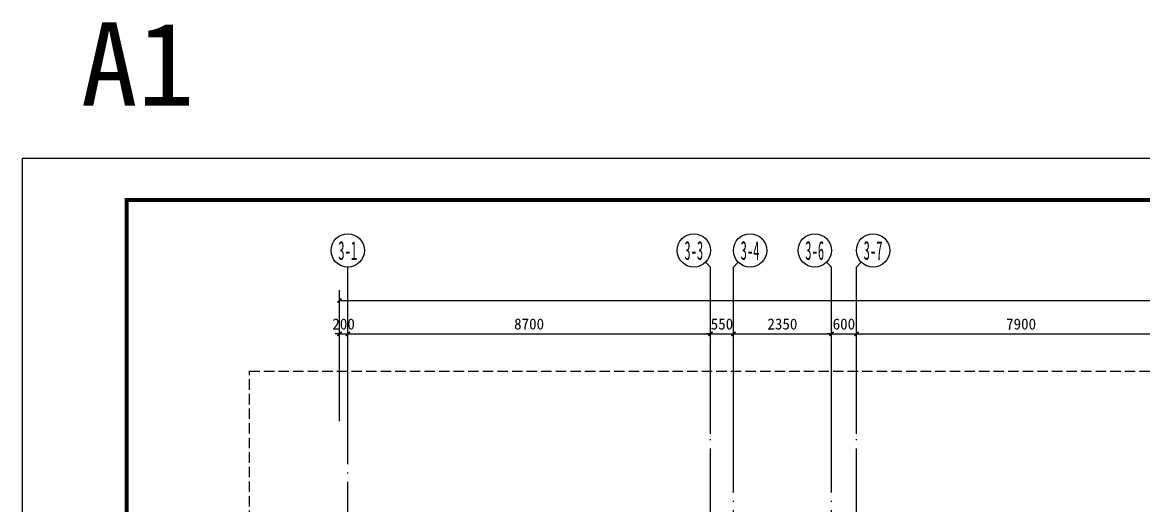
# Model space of a CAD drawing. Extents: x -46233 to 84150, y 109350 to 390860.
# Drawn here: x 0 to 26891, y 379267 to 390860 of the extents above; entities that cross this region are included whole.
import ezdxf
from ezdxf.enums import TextEntityAlignment as Align

# ---------------------------------------------------------------- set-up
doc = ezdxf.new("R2010")
doc.units = 0
doc.header["$LTSCALE"] = 1000
doc.header["$MEASUREMENT"] = 0
doc.linetypes.add('3#-轴线$1$DOTE', pattern=[2.42, 2, -0.2, 0.02, -0.2])
doc.linetypes.add('DASH', pattern=[0.35, 0.25, -0.1])
doc.layers.get('Defpoints').update_dxf_attribs({"color": 4, "linetype": 'DASH'})
for name, color, linetype in [('3#-轴号$0$A-ANNO-AXIS-CIRC', 3, 'Continuous'), ('3#-轴号$0$A-ANNO-AXIS-TEXT', 7, 'Continuous'), ('3#-轴号$0$A-ANNO-DIMS', 3, 'Continuous'), ('3#-轴线$1$A-ANNO-DOTE', 10, '3#-轴线$1$DOTE'), ('A-ANNO-DIMS', 3, 'Continuous'), ('A1-无手签$0$A-ANNO-TTLB', 7, 'Continuous'), ('AXIS_TEXT', 7, 'Continuous')]:
    doc.layers.add(name, color=color, linetype=linetype)
doc.styles.add('3#-轴号$0$_TCH_AXIS', font='')
doc.styles.add('3#-轴号$0$_TCH_DIM_T3', font='')
doc.styles.add('_TCH_DIM_T3', font='')
doc.styles.add('A1-无手签$0$黑体', font='simhei.ttf')
doc.styles.add('COMPLEX', font='COMPLEX')
doc.styles.get('3#-轴号$0$_TCH_AXIS').set_extended_font_data('SimSun')
doc.styles.get('3#-轴号$0$_TCH_DIM_T3').set_extended_font_data('SimSun')
doc.styles.get('_TCH_DIM_T3').set_extended_font_data('SimSun')
doc.dimstyles.new('3#-轴号$0$_TCH_ARCH&&100', dxfattribs={"dimtxt": 264.345992, "dimasz": 100, "dimexe": 250, "dimexo": 300, "dimgap": 100, "dimtad": 1, "dimdec": 0, "dimzin": 0, "dimdsep": 46, "dimtxsty": '3#-轴号$0$_TCH_DIM_T3', "dimblk": '3#-轴号$0$_ArchTick', "dimcen": 0.09, "dimclrt": 7, "dimazin": 2, "dimtfac": 1, "dimtdec": 0, "dimtix": 1, "dimtmove": 2, "dimatfit": 3, "dimfxl": 100, "dimtolj": 1, "dimtzin": 0, "dimarcsym": 0})
doc.dimstyles.new('_TCH_ARCH&&100', dxfattribs={"dimtxt": 264.345992, "dimasz": 100, "dimexe": 250, "dimexo": 300, "dimgap": 100, "dimtad": 1, "dimdec": 0, "dimzin": 0, "dimdsep": 46, "dimtxsty": '_TCH_DIM_T3', "dimblk": 'ARCHTICK', "dimcen": 0.09, "dimclrt": 7, "dimazin": 2, "dimtfac": 1, "dimtdec": 0, "dimtix": 1, "dimtmove": 2, "dimatfit": 3, "dimfxl": 100, "dimtolj": 1, "dimtzin": 0, "dimarcsym": 0})

# ---------------------------------------------------------------- blocks, each defined once
blk = doc.blocks.new('3#-轴线')
at = {"layer": '3#-轴线$1$A-ANNO-DOTE'}
for points in [[(0, -16100), (0, 5500)], [(8700, -3200), (8700, 5500)], [(9250, -7100), (9250, 5500)], [(11600, -7100), (11600, 5500)], [(12200, -3200), (12200, 5500)]]:
    blk.add_lwpolyline(points, dxfattribs=at)
blk = doc.blocks.new('_AXISO')
blk.add_circle((0, 0), 0.5)
at = {"layer": 'AXIS_TEXT', "style": 'COMPLEX', "width": 1.041667}
blk.add_attdef('A', text='', height=0.56, dxfattribs=at).set_placement((-0.25, -0.28), (0.25, -0.28), align=Align.FIT)
blk = doc.blocks.new('3#-轴号$0$_ArchTick')
at = {"color": 0, "linetype": 'ByBlock', "const_width": 0.4}
blk.add_lwpolyline([(-0.5, -0.5), (0.5, 0.5)], dxfattribs=at)
blk = doc.blocks.new('*D817')
at = {"layer": '3#-轴号$0$A-ANNO-DIMS', "color": 0, "lineweight": -2, "transparency": 16777216}
for p, q in [((0, 4889), (0, 5639)), ((0, 5389), (8700, 5389)), ((8700, 4889), (8700, 5639))]:
    blk.add_line(p, q, dxfattribs=at)
at = {"layer": 'Defpoints', "color": 0, "transparency": 16777216}
for p in [(8700, 5389), (0, 4589), (8700, 4589)]:
    blk.add_point(p, dxfattribs=at)
at = {"layer": '3#-轴号$0$A-ANNO-DIMS', "color": 0, "lineweight": -2, "transparency": 16777216, "xscale": 100, "yscale": 100, "zscale": 100, "rotation": 180}
blk.add_blockref('3#-轴号$0$_ArchTick', (0, 5389), dxfattribs=at)
at = {"layer": '3#-轴号$0$A-ANNO-DIMS', "color": 0, "lineweight": -2, "transparency": 16777216, "xscale": 100, "yscale": 100, "zscale": 100}
blk.add_blockref('3#-轴号$0$_ArchTick', (8700, 5389), dxfattribs=at)
at = {"layer": '3#-轴号$0$A-ANNO-DIMS', "color": 7, "transparency": 16777216, "insert": (4350, 5622), "char_height": 264.3, "attachment_point": 5, "style": '3#-轴号$0$_TCH_DIM_T3'}
blk.add_mtext('\\A1;8700', dxfattribs=at)
blk = doc.blocks.new('*D818')
at = {"layer": '3#-轴号$0$A-ANNO-DIMS', "color": 0, "lineweight": -2, "transparency": 16777216}
for p, q in [((8700, 5389), (8600, 5389)), ((8700, 4889), (8700, 5639)), ((8700, 5389), (9250, 5389)), ((9250, 4889), (9250, 5639)), ((9250, 5389), (9350, 5389))]:
    blk.add_line(p, q, dxfattribs=at)
at = {"layer": 'Defpoints', "color": 0, "transparency": 16777216}
for p in [(9250, 5389), (8700, 4589), (9250, 4589)]:
    blk.add_point(p, dxfattribs=at)
at = {"layer": '3#-轴号$0$A-ANNO-DIMS', "color": 0, "lineweight": -2, "transparency": 16777216, "xscale": 100, "yscale": 100, "zscale": 100}
blk.add_blockref('3#-轴号$0$_ArchTick', (8700, 5389), dxfattribs=at)
at = {"layer": '3#-轴号$0$A-ANNO-DIMS', "color": 0, "lineweight": -2, "transparency": 16777216, "xscale": 100, "yscale": 100, "zscale": 100, "rotation": 180}
blk.add_blockref('3#-轴号$0$_ArchTick', (9250, 5389), dxfattribs=at)
at = {"layer": '3#-轴号$0$A-ANNO-DIMS', "color": 7, "transparency": 16777216, "insert": (8975, 5622), "char_height": 264.3, "attachment_point": 5, "style": '3#-轴号$0$_TCH_DIM_T3'}
blk.add_mtext('\\A1;550', dxfattribs=at)
blk = doc.blocks.new('*D819')
at = {"layer": '3#-轴号$0$A-ANNO-DIMS', "color": 0, "lineweight": -2, "transparency": 16777216}
for p, q in [((9250, 4889), (9250, 5639)), ((9250, 5389), (11600, 5389)), ((11600, 4889), (11600, 5639))]:
    blk.add_line(p, q, dxfattribs=at)
at = {"layer": 'Defpoints', "color": 0, "transparency": 16777216}
for p in [(11600, 5389), (9250, 4589), (11600, 4589)]:
    blk.add_point(p, dxfattribs=at)
at = {"layer": '3#-轴号$0$A-ANNO-DIMS', "color": 0, "lineweight": -2, "transparency": 16777216, "xscale": 100, "yscale": 100, "zscale": 100, "rotation": 180}
blk.add_blockref('3#-轴号$0$_ArchTick', (9250, 5389), dxfattribs=at)
at = {"layer": '3#-轴号$0$A-ANNO-DIMS', "color": 0, "lineweight": -2, "transparency": 16777216, "xscale": 100, "yscale": 100, "zscale": 100}
blk.add_blockref('3#-轴号$0$_ArchTick', (11600, 5389), dxfattribs=at)
at = {"layer": '3#-轴号$0$A-ANNO-DIMS', "color": 7, "transparency": 16777216, "insert": (10425, 5622), "char_height": 264.3, "attachment_point": 5, "style": '3#-轴号$0$_TCH_DIM_T3'}
blk.add_mtext('\\A1;2350', dxfattribs=at)
blk = doc.blocks.new('*D820')
at = {"layer": '3#-轴号$0$A-ANNO-DIMS', "color": 0, "lineweight": -2, "transparency": 16777216}
for p, q in [((11600, 5389), (11500, 5389)), ((11600, 4889), (11600, 5639)), ((11600, 5389), (12200, 5389)), ((12200, 4889), (12200, 5639)), ((12200, 5389), (12300, 5389))]:
    blk.add_line(p, q, dxfattribs=at)
at = {"layer": 'Defpoints', "color": 0, "transparency": 16777216}
for p in [(12200, 5389), (11600, 4589), (12200, 4589)]:
    blk.add_point(p, dxfattribs=at)
at = {"layer": '3#-轴号$0$A-ANNO-DIMS', "color": 0, "lineweight": -2, "transparency": 16777216, "xscale": 100, "yscale": 100, "zscale": 100}
blk.add_blockref('3#-轴号$0$_ArchTick', (11600, 5389), dxfattribs=at)
at = {"layer": '3#-轴号$0$A-ANNO-DIMS', "color": 0, "lineweight": -2, "transparency": 16777216, "xscale": 100, "yscale": 100, "zscale": 100, "rotation": 180}
blk.add_blockref('3#-轴号$0$_ArchTick', (12200, 5389), dxfattribs=at)
at = {"layer": '3#-轴号$0$A-ANNO-DIMS', "color": 7, "transparency": 16777216, "insert": (11900, 5622), "char_height": 264.3, "attachment_point": 5, "style": '3#-轴号$0$_TCH_DIM_T3'}
blk.add_mtext('\\A1;600', dxfattribs=at)
blk = doc.blocks.new('*D821')
at = {"layer": '3#-轴号$0$A-ANNO-DIMS', "color": 0, "lineweight": -2, "transparency": 16777216}
for p, q in [((12200, 4889), (12200, 5639)), ((12200, 5389), (20100, 5389)), ((20100, 4889), (20100, 5639))]:
    blk.add_line(p, q, dxfattribs=at)
at = {"layer": 'Defpoints', "color": 0, "transparency": 16777216}
for p in [(20100, 5389), (12200, 4589), (20100, 4589)]:
    blk.add_point(p, dxfattribs=at)
at = {"layer": '3#-轴号$0$A-ANNO-DIMS', "color": 0, "lineweight": -2, "transparency": 16777216, "xscale": 100, "yscale": 100, "zscale": 100, "rotation": 180}
blk.add_blockref('3#-轴号$0$_ArchTick', (12200, 5389), dxfattribs=at)
at = {"layer": '3#-轴号$0$A-ANNO-DIMS', "color": 0, "lineweight": -2, "transparency": 16777216, "xscale": 100, "yscale": 100, "zscale": 100}
blk.add_blockref('3#-轴号$0$_ArchTick', (20100, 5389), dxfattribs=at)
at = {"layer": '3#-轴号$0$A-ANNO-DIMS', "color": 7, "transparency": 16777216, "insert": (16150, 5622), "char_height": 264.3, "attachment_point": 5, "style": '3#-轴号$0$_TCH_DIM_T3'}
blk.add_mtext('\\A1;7900', dxfattribs=at)
blk = doc.blocks.new('_ArchTick')
at = {"color": 0, "linetype": 'ByBlock', "const_width": 0.4}
blk.add_lwpolyline([(-0.5, -0.5), (0.5, 0.5)], dxfattribs=at)
blk = doc.blocks.new('*D432')
at = {"layer": 'A-ANNO-DIMS', "color": 0, "lineweight": -2, "transparency": 16777216}
for p, q in [((7603, 382458), (7603, 383639)), ((7803, 382458), (7803, 383639)), ((7603, 383389), (7503, 383389)), ((7603, 383389), (7803, 383389)), ((7803, 383389), (7903, 383389))]:
    blk.add_line(p, q, dxfattribs=at)
at = {"layer": 'Defpoints', "color": 0, "transparency": 16777216}
for p in [(7803, 383389), (7603, 382158), (7803, 382158)]:
    blk.add_point(p, dxfattribs=at)
at = {"layer": 'A-ANNO-DIMS', "color": 0, "lineweight": -2, "transparency": 16777216, "xscale": 100, "yscale": 100, "zscale": 100}
blk.add_blockref('_ArchTick', (7603, 383389), dxfattribs=at)
at = {"layer": 'A-ANNO-DIMS', "color": 0, "lineweight": -2, "transparency": 16777216, "xscale": 100, "yscale": 100, "zscale": 100, "rotation": 180}
blk.add_blockref('_ArchTick', (7803, 383389), dxfattribs=at)
at = {"layer": 'A-ANNO-DIMS', "color": 7, "transparency": 16777216, "insert": (7703, 383622), "char_height": 264.3, "attachment_point": 5, "style": '_TCH_DIM_T3'}
blk.add_mtext('\\A1;200', dxfattribs=at)
blk = doc.blocks.new('*D433')
at = {"layer": 'A-ANNO-DIMS', "color": 0, "lineweight": -2, "transparency": 16777216}
for p, q in [((7603, 381289), (7603, 384439)), ((49803, 381289), (49803, 384439)), ((7603, 384189), (49803, 384189))]:
    blk.add_line(p, q, dxfattribs=at)
at = {"layer": 'Defpoints', "color": 0, "transparency": 16777216}
for p in [(49803, 384189), (7603, 380989), (49803, 380989)]:
    blk.add_point(p, dxfattribs=at)
at = {"layer": 'A-ANNO-DIMS', "color": 0, "lineweight": -2, "transparency": 16777216, "xscale": 100, "yscale": 100, "zscale": 100, "rotation": 180}
blk.add_blockref('_ArchTick', (7603, 384189), dxfattribs=at)
at = {"layer": 'A-ANNO-DIMS', "color": 0, "lineweight": -2, "transparency": 16777216, "xscale": 100, "yscale": 100, "zscale": 100}
blk.add_blockref('_ArchTick', (49803, 384189), dxfattribs=at)
at = {"layer": 'A-ANNO-DIMS', "color": 7, "transparency": 16777216, "insert": (28703, 384422), "char_height": 264.3, "attachment_point": 5, "style": '_TCH_DIM_T3'}
blk.add_mtext('\\A1;42200', dxfattribs=at)
blk = doc.blocks.new('3#-轴号')
at = {"layer": '3#-轴号$0$A-ANNO-AXIS-CIRC'}
for p, q in [((8582.8, 7106.5), (8700, 6989.4)), ((9367.2, 7106.5), (9250, 6989.4)), ((11482.8, 7106.5), (11600, 6989.4)), ((12317.2, 7106.5), (12200, 6989.4)), ((0, 2989.4), (0, 6989.4)), ((8700, 2989.4), (8700, 6989.4)), ((9250, 2989.4), (9250, 6989.4)), ((11600, 2989.4), (11600, 6989.4)), ((12200, 2989.4), (12200, 6989.4))]:
    blk.add_line(p, q, dxfattribs=at)
at = {"layer": 'Defpoints'}
blk.add_lwpolyline([(-2360.1, 4492.7), (44213.5, 4492.7), (44213.5, -15203.4), (-2360.1, -15203.4)], close=True, dxfattribs=at)
at = {"layer": '3#-轴号$0$A-ANNO-AXIS-CIRC'}
ref = blk.add_blockref('_AXISO', (0, 7389.4), dxfattribs=dict(at, xscale=800, yscale=800, zscale=800))
ref.add_attrib('A', '3-1', dxfattribs={"layer": '3#-轴号$0$A-ANNO-AXIS-TEXT', "height": 452.55, "style": '3#-轴号$0$_TCH_AXIS', "width": 0.466146}).set_placement((-226.3, 7163.1), (226.3, 7163.1), align=Align.FIT)
ref = blk.add_blockref('_AXISO', (8300, 7389.4), dxfattribs=dict(at, xscale=800, yscale=800, zscale=800))
ref.add_attrib('A', '3-3', dxfattribs={"layer": '3#-轴号$0$A-ANNO-AXIS-TEXT', "height": 452.55, "style": '3#-轴号$0$_TCH_AXIS', "width": 0.466146}).set_placement((8073.7, 7163.1), (8526.3, 7163.1), align=Align.FIT)
ref = blk.add_blockref('_AXISO', (9650, 7389.4), dxfattribs=dict(at, xscale=800, yscale=800, zscale=800))
ref.add_attrib('A', '3-4', dxfattribs={"layer": '3#-轴号$0$A-ANNO-AXIS-TEXT', "height": 452.55, "style": '3#-轴号$0$_TCH_AXIS', "width": 0.466146}).set_placement((9423.7, 7163.1), (9876.3, 7163.1), align=Align.FIT)
ref = blk.add_blockref('_AXISO', (11200, 7389.4), dxfattribs=dict(at, xscale=800, yscale=800, zscale=800))
ref.add_attrib('A', '3-6', dxfattribs={"layer": '3#-轴号$0$A-ANNO-AXIS-TEXT', "height": 452.55, "style": '3#-轴号$0$_TCH_AXIS', "width": 0.466146}).set_placement((10973.7, 7163.1), (11426.3, 7163.1), align=Align.FIT)
ref = blk.add_blockref('_AXISO', (12600, 7389.4), dxfattribs=dict(at, xscale=800, yscale=800, zscale=800))
ref.add_attrib('A', '3-7', dxfattribs={"layer": '3#-轴号$0$A-ANNO-AXIS-TEXT', "height": 452.55, "style": '3#-轴号$0$_TCH_AXIS', "width": 0.466146}).set_placement((12373.7, 7163.1), (12826.3, 7163.1), align=Align.FIT)
at = {"layer": '3#-轴号$0$A-ANNO-DIMS'}
for p1, p2, picture, middle in [((0, 4589.4), (8700, 4589.4), '*D817', (4350, 5621.6)), ((8700, 4589.4), (9250, 4589.4), '*D818', (8975, 5621.6)), ((9250, 4589.4), (11600, 4589.4), '*D819', (10425, 5621.6)), ((11600, 4589.4), (12200, 4589.4), '*D820', (11900, 5621.6)), ((12200, 4589.4), (20100, 4589.4), '*D821', (16150, 5621.6))]:
    dim = blk.add_aligned_dim(p1=p1, p2=p2, distance=800, dimstyle='3#-轴号$0$_TCH_ARCH&&100', dxfattribs=at)
    dim.commit()
    dim.dimension.update_dxf_attribs({"geometry": picture, "text_midpoint": middle})

msp = doc.modelspace()

# ---------------------------------------------------------------- linework, layer by layer
at = {"layer": 'A1-无手签$0$A-ANNO-TTLB'}
msp.add_lwpolyline([(0, 328200), (0, 387600), (84100, 387600), (84100, 328200)], close=True, dxfattribs=at)
at = {"layer": 'A1-无手签$0$A-ANNO-TTLB', "const_width": 100}
msp.add_lwpolyline([(2500, 329200), (83100, 329200), (83100, 386600), (2500, 386600)], close=True, dxfattribs=at)

# ---------------------------------------------------------------- block references
for name, p in [('3#-轴号', (7802.7, 378000)), ('3#-轴线', (7802.7, 377000))]:
    msp.add_blockref(name, p)

# ---------------------------------------------------------------- texts
at = {"layer": 'A1-无手签$0$A-ANNO-TTLB', "style": 'A1-无手签$0$黑体'}
msp.add_text('A1', height=2000, dxfattribs=at).set_placement((1401.7, 388860))

# ---------------------------------------------------------------- dimensions: what is measured, and where the dimension line sits
at = {"layer": 'A-ANNO-DIMS'}
for p1, p2, distance, picture, middle in [((7602.7, 380989.4), (49802.7, 380989.4), 3200, '*D433', (28702.7, 384421.6)), ((7602.7, 382157.7), (7802.7, 382157.7), 1231.7, '*D432', (7702.7, 383621.6))]:
    dim = msp.add_aligned_dim(p1=p1, p2=p2, distance=distance, dimstyle='_TCH_ARCH&&100', dxfattribs=at)
    dim.commit()
    dim.dimension.update_dxf_attribs({"geometry": picture, "text_midpoint": middle})

doc.saveas('drawing.dxf')
